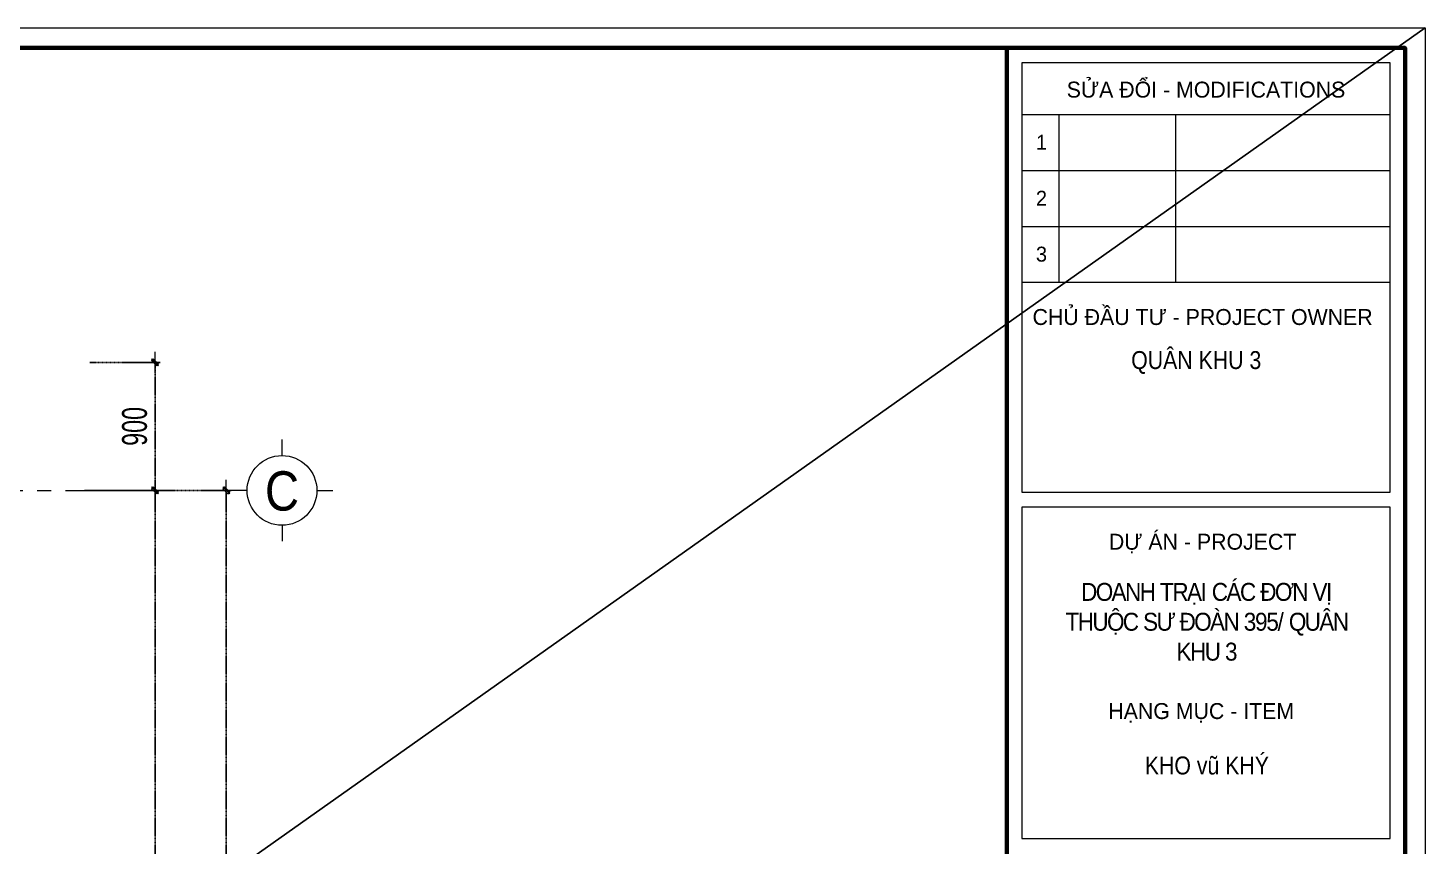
# Model space of a CAD drawing. Header units: millimetres. Extents: x -295047 to 304185, y -728047 to -308748.
# Drawn here: x 88563 to 98385, y -327423 to -321674 of the extents above; entities that cross this region are included whole.
import ezdxf
from ezdxf.enums import TextEntityAlignment as Align

# ---------------------------------------------------------------- set-up
doc = ezdxf.new("R2010")
doc.units = ezdxf.units.MM
doc.header["$MEASUREMENT"] = 0
doc.header["$PDMODE"] = 32
for name, pattern in [('CENTERX2', [4, 2.5, -0.5, 0.5, -0.5]), ('DASHDOT', [1, 0.5, -0.25, 0, -0.25]), ('HIDDEN', [0.375, 0.25, -0.125])]:
    doc.linetypes.add(name, pattern=pattern)
doc.layers.get('Defpoints').update_dxf_attribs({"color": 1})
for name, color, linetype, lineweight in [('08. Net Text', 3, 'Continuous', 13), ('Khungten_LCDI', 7, 'Continuous', 5), ('LC Dim', 8, 'Continuous', 18), ('LC ISO', 153, 'Continuous', 13), ('LC Net manh', 219, 'Continuous', 5), ('LC Net thay', 7, 'Continuous', 25), ('LC Net truc', 79, 'DASHDOT', 13), ('LC Text1', 3, 'Continuous', 20)]:
    doc.layers.add(name, color=color, linetype=linetype, lineweight=lineweight)
doc.layers.add('KCS_Plotter', color=11, linetype='Continuous', plot=False)
doc.styles.add('HOATBIF', font='hoatbif.shx', dxfattribs={"width": 0.7})
doc.styles.add('Khungten', font='VHAVAN.TTF', dxfattribs={"width": 0.9, "height": 5000})
doc.styles.add('LC 1', font='VHAVANB.TTF')
doc.styles.add('Text Khung Ten', font='VHAVAN.TTF')
doc.styles.add('Title', font='VHBLACK.TTF', dxfattribs={"width": 0.8})
doc.dimstyles.new('1-70', dxfattribs={"dimscale": 70, "dimtxt": 2.5, "dimasz": 0.35, "dimexe": 0.5, "dimexo": 0, "dimgap": 0.8, "dimtad": 1, "dimdec": 0, "dimzin": 0, "dimdsep": 46, "dimtxsty": 'HOATBIF', "dimblk1": 'DOT', "dimblk2": 'DOT', "dimsah": 1, "dimcen": -1, "dimdle": 1, "dimclrd": 256, "dimclre": 256, "dimclrt": 4, "dimadec": 3, "dimazin": 2, "dimtfac": 0.333333, "dimtdec": 0, "dimtix": 1, "dimtmove": 2, "dimatfit": 3, "dimldrblk": 'DOT', "dimfxl": 1, "dimtvp": 0.833333, "dimtolj": 1, "dimtzin": 0, "dimarcsym": 0})

# ---------------------------------------------------------------- blocks, each defined once
blk = doc.blocks.new('DOT')
at = {"layer": 'LC Dim'}
blk.add_line((-3, 0), (3, 0), dxfattribs=at)
at = {"layer": 'LC Dim', "color": 4}
blk.add_line((-1, -1), (1, 1), dxfattribs=at)
blk.add_lwpolyline([(0.5, 1), (-1, -0.5), (-0.5, -1), (1, 0.5)], close=True, dxfattribs=at)
blk = doc.blocks.new('*D1004')
at = {"layer": 'Defpoints', "color": 0, "linetype": 'HIDDEN', "transparency": 16777216}
for p in [(88997.2, -324923.6), (89956.9, -324923.6), (88997.2, -332423.6)]:
    blk.add_point(p, dxfattribs=at)
at = {"layer": 'LC Dim', "linetype": 'HIDDEN', "lineweight": -2, "transparency": 16777216}
for p, q in [((88997.2, -324923.6), (89991.9, -324923.6)), ((89956.9, -332399.1), (89956.9, -324948.1)), ((88997.2, -332423.6), (89991.9, -332423.6))]:
    blk.add_line(p, q, dxfattribs=at)
at = {"layer": 'LC Dim', "linetype": 'HIDDEN', "lineweight": -2, "transparency": 16777216, "xscale": 24.5, "yscale": 24.5, "zscale": 24.5}
for p, rotation in [((89956.9, -324923.6), 90), ((89956.9, -332423.6), 270)]:
    blk.add_blockref('DOT', p, dxfattribs=dict(at, rotation=rotation))
at = {"layer": 'LC Dim', "color": 4, "linetype": 'HIDDEN', "transparency": 16777216, "insert": (89813.4, -328673.6), "char_height": 175, "attachment_point": 5, "rotation": 90, "style": 'HOATBIF'}
blk.add_mtext('\\A1;7500', dxfattribs=at)
blk = doc.blocks.new('_Dot')
at = {"color": 0, "linetype": 'ByBlock', "lineweight": -2}
blk.add_line((-0.5, 0), (-1, 0), dxfattribs=at)
at = {"color": 0, "linetype": 'ByBlock', "const_width": 0.5}
blk.add_lwpolyline([(-0.25, 0, 1), (0.25, 0, 1)], format="xyb", close=True, dxfattribs=at)
blk = doc.blocks.new('*D1010')
at = {"layer": 'Defpoints', "color": 0, "linetype": 'HIDDEN', "transparency": 16777216}
for p in [(88997.2, -324923.6), (89456.9, -324923.6), (88997.2, -330923.6)]:
    blk.add_point(p, dxfattribs=at)
at = {"layer": 'LC Dim', "linetype": 'HIDDEN', "lineweight": -2, "transparency": 16777216}
for p, q in [((88997.2, -324923.6), (89491.9, -324923.6)), ((89456.9, -330899.1), (89456.9, -324948.1)), ((88997.2, -330923.6), (89491.9, -330923.6))]:
    blk.add_line(p, q, dxfattribs=at)
at = {"layer": 'LC Dim', "linetype": 'HIDDEN', "lineweight": -2, "transparency": 16777216, "xscale": 24.5, "yscale": 24.5, "zscale": 24.5}
for p, rotation in [((89456.9, -324923.6), 90), ((89456.9, -330923.6), 270)]:
    blk.add_blockref('DOT', p, dxfattribs=dict(at, rotation=rotation))
at = {"layer": 'LC Dim', "color": 4, "linetype": 'HIDDEN', "transparency": 16777216, "insert": (89313.4, -327923.6), "char_height": 175, "attachment_point": 5, "rotation": 90, "style": 'HOATBIF'}
blk.add_mtext('\\A1;6000', dxfattribs=at)
blk = doc.blocks.new('*D1015')
at = {"layer": 'Defpoints', "color": 0, "linetype": 'HIDDEN', "transparency": 16777216}
for p in [(88997.2, -324023.6), (88961.1, -324923.6), (89456.9, -324923.6)]:
    blk.add_point(p, dxfattribs=at)
at = {"layer": 'LC Dim', "linetype": 'HIDDEN', "lineweight": -2, "transparency": 16777216}
for p, q in [((88997.2, -324023.6), (89491.9, -324023.6)), ((89456.9, -324048.1), (89456.9, -324899.1)), ((88961.1, -324923.6), (89491.9, -324923.6))]:
    blk.add_line(p, q, dxfattribs=at)
at = {"layer": 'LC Dim', "linetype": 'HIDDEN', "lineweight": -2, "transparency": 16777216, "xscale": 24.5, "yscale": 24.5, "zscale": 24.5}
for p, rotation in [((89456.9, -324023.6), 90), ((89456.9, -324923.6), 270)]:
    blk.add_blockref('DOT', p, dxfattribs=dict(at, rotation=rotation))
at = {"layer": 'LC Dim', "color": 4, "linetype": 'HIDDEN', "transparency": 16777216, "insert": (89313.4, -324473.6), "char_height": 175, "attachment_point": 5, "rotation": 90, "style": 'HOATBIF'}
blk.add_mtext('\\A1;900', dxfattribs=at)
blk = doc.blocks.new('TTRUC')
at = {"layer": 'LC ISO'}
for p, q in [((0, 6.95), (0, 10.13)), ((-6.95, 0), (-10.13, 0)), ((6.95, 0), (10.13, 0)), ((0, -6.95), (0, -10.13))]:
    blk.add_line(p, q, dxfattribs=at)
at = {"layer": 'LC Net manh'}
blk.add_circle((0, 0), 6.95, dxfattribs=at)
blk = doc.blocks.new('lcdi fix')
at = {"layer": 'Defpoints', "lineweight": 0}
blk.add_lwpolyline([(-1200, -14850), (-1200, 14850), (40800, 14850), (40800, -14850)], close=True, dxfattribs=at)
at = {"layer": 'Khungten_LCDI', "color": 5, "lineweight": 60}
blk.add_line((36600, 14650), (36600, -14650), dxfattribs=at)
at = {"layer": 'Khungten_LCDI', "color": 5, "lineweight": 25}
blk.add_line((40600, -14650), (40600, 14650), dxfattribs=at)
at = {"layer": 'Khungten_LCDI', "color": 9, "lineweight": 15}
for p, q in [((36750, 13981), (40450, 13981)), ((37123, 13981), (37123, 12297)), ((38293, 13981), (38293, 12297)), ((36750, 13420), (40450, 13420)), ((36750, 12858), (40450, 12858)), ((36750, 12297), (40450, 12297))]:
    blk.add_line(p, q, dxfattribs=at)
at = {"layer": 'Khungten_LCDI', "color": 5, "lineweight": 60}
blk.add_lwpolyline([(0, -14650), (0, 14650), (40600, 14650), (40600, -14650)], close=True, dxfattribs=at)
at = {"layer": 'Khungten_LCDI', "color": 9, "lineweight": 15}
for points in [[(36750, 10190), (40450, 10190), (40450, 14500), (36750, 14500)], [(36750, 6712), (40450, 6712), (40450, 10040), (36750, 10040)]]:
    blk.add_lwpolyline(points, close=True, dxfattribs=at)
at = {"color": 7, "style": 'Khungten'}
for s, p in [('söa ®æi - modifications', (38600, 14151)), ('chñ ®Çu t\xad - project owner', (38566, 11868)), ('dù ¸n - project', (38566, 9612)), ('h¹ng môc - item', (38552, 7912))]:
    blk.add_text(s, height=160, dxfattribs=at).set_placement(p, align=Align.CENTER)
at = {"color": 4, "char_height": 180, "attachment_point": 5, "style": 'Khungten'}
for s, insert, width in [('{\\f.VnArialH|b0|i0|c0|p34;\\W0.85;qu©n khu 3}', (38502, 11491), 3815.43), ('\\pi2.84217E-014,l180.00006,t540.00019;{\\f.VnArialH|b0|i0|c0|p34;\\T0.9;doanh tr¹i c¸c ®¬n vÞ thuéc s\xad ®oµn 395/ qu©n khu 3}', (38514, 8887), 3461.98), ('{\\f.VnArialH|b0|i0|c0|p34;\\W0.85;KHO v\\fArial|b0|i0|c0|p34;ũ\\f.VnArialH|b0|i0|c0|p34; KHÝ}', (38609, 7444), 3815.43)]:
    blk.add_mtext(s, dxfattribs=dict(at, insert=insert, width=width))
at = {"color": 7, "style": 'Khungten', "width": 0.8}
for tag, p in [('REVISION', (39499, -10746)), ('NGAYHT', (39546, -11609))]:
    blk.add_attdef(tag, text='', height=200, dxfattribs=at).set_placement(p, align=Align.CENTER)
at = {"layer": '08. Net Text', "color": 7, "style": 'Text Khung Ten'}
blk.add_text('1', height=150, dxfattribs=at).set_placement((36892, 13627))
at = {"layer": '08. Net Text', "color": 7, "ltscale": 2, "style": 'Text Khung Ten'}
for s, p in [('2', (36892, 13065)), ('3', (36892, 12504))]:
    blk.add_text(s, height=150, dxfattribs=at).set_placement(p)
at = {"layer": 'LC Text1', "style": 'Title', "width": 1.485915}
for tag, p, p2 in [('TENBANVE1', (36913, -8886), (40339, -8886)), ('TENBANVE2', (36913, -9562), (40339, -9562))]:
    blk.add_attdef(tag, text='', height=250, dxfattribs=at).set_placement(p, p2, align=Align.FIT)
at = {"layer": 'LC Text1', "style": 'Title', "width": 0.7}
blk.add_attdef('SOBANVE', text='', height=250, dxfattribs=at).set_placement((39562, -13896), align=Align.CENTER)

msp = doc.modelspace()

# ---------------------------------------------------------------- linework, layer by layer
at = {"layer": 'KCS_Plotter', "ltscale": 2}
msp.add_line((68985, -342463.5, 11.8), (98385, -321673.5, 11.8), dxfattribs=at)
at = {"layer": 'LC Net truc', "linetype": 'CENTERX2', "ltscale": 200}
msp.add_line((76827.4, -324923.6, -5.9), (89307, -324923.6, -5.9), dxfattribs=at)

# ---------------------------------------------------------------- block references
at = {"layer": 'LC ISO', "xscale": 35.27454594575228, "yscale": 35.27454594575228, "zscale": 35.27454594575228}
msp.add_blockref('TTRUC', (90349.3, -324923.6, -5.9), dxfattribs=at)
at = {"layer": 'LC Net thay', "xscale": 0.7000000000000526, "yscale": 0.7000000000000526, "zscale": 0.7000000000000526}
msp.add_blockref('lcdi fix', (69825, -332068.5, -11.8), dxfattribs=at)

# ---------------------------------------------------------------- texts
at = {"layer": 'LC Text1', "ltscale": 0.2, "style": 'LC 1', "width": 0.9}
msp.add_text('C', height=276.2, dxfattribs=at).set_placement((90349.3, -325148.3, -5.9), align=Align.BOTTOM_CENTER)

# ---------------------------------------------------------------- dimensions: what is measured, and where the dimension line sits
at = {"layer": 'LC Dim', "linetype": 'HIDDEN'}
for base, p1, p2, picture, middle in [((89456.9, -324923.6, -5.9), (88997.2, -324023.6, -5.9), (88961.1, -324923.6, -5.9), '*D1015', (89313.4, -324473.6, -5.9)), ((89956.9, -324923.6, -5.9), (88997.2, -332423.6, -5.9), (88997.2, -324923.6, -5.9), '*D1004', (89813.4, -328673.6, -5.9)), ((89456.9, -324923.6, -5.9), (88997.2, -330923.6, -5.9), (88997.2, -324923.6, -5.9), '*D1010', (89313.4, -327923.6, -5.9))]:
    dim = msp.add_linear_dim(base=base, p1=p1, p2=p2, angle=90, dimstyle='1-70', dxfattribs=at)
    dim.commit()
    dim.dimension.update_dxf_attribs({"geometry": picture, "text_midpoint": middle})

doc.saveas('drawing.dxf')
